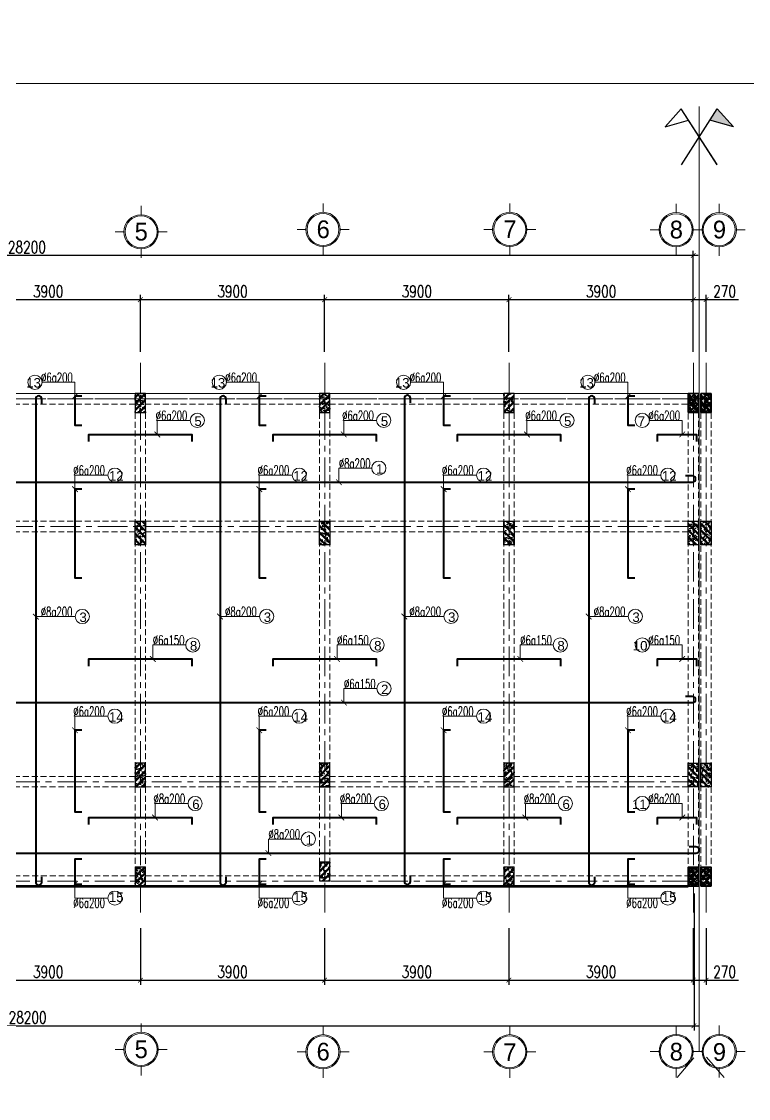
# Model space of a CAD drawing. Header units: millimetres. Extents: x 0 to 8478784, y 0 to 684185.
# Drawn here: x 3805393 to 3820774, y 611731 to 634513 of the extents above; entities that cross this region are included whole.
import ezdxf
from ezdxf.enums import TextEntityAlignment as Align

# ---------------------------------------------------------------- set-up
doc = ezdxf.new("R2010")
doc.units = ezdxf.units.MM
doc.header["$LTSCALE"] = 5000
doc.header["$MEASUREMENT"] = 0
doc.header["$PDMODE"] = 1
doc.header["$PDSIZE"] = -2
doc.linetypes.add('CENTER', pattern=[2, 1.25, -0.25, 0.25, -0.25])
doc.linetypes.add('HIDDEN', pattern=[0.375, 0.25, -0.125])
for name, color, linetype, lineweight in [('00-XM.Dim', 8, 'Continuous', 15), ('00-XMT.Axes', 22, 'CENTER', 15), ('00-XMT.Dim', 8, 'Continuous', 15), ('00-XMT.Text', 4, 'Continuous', 20), ('01-XMT.Columns', 2, 'Continuous', 25), ('01-XMT.Columns-Text', 7, 'Continuous', 20), ('02-XMT.Beams', 94, 'Continuous', 25), ('02-XMT.Reinforcement', 1, 'Continuous', 40), ('DIM', 76, 'Continuous', 18), ('net thay', 7, 'Continuous', 15), ('WALL', 7, 'Continuous', 40)]:
    doc.layers.add(name, color=color, linetype=linetype, lineweight=lineweight)
doc.layers.add('00-XMT.Hatch', color=251, linetype='Continuous')
doc.styles.add('S1', font='VHARIAL.TTF', dxfattribs={"height": 200})
doc.styles.add('T_THEP', font='Romans.shx', dxfattribs={"width": 0.65})
doc.styles.add('VnAvantH', font='VHAVAN.TTF')
doc.styles.add('vnsimli 0.7', font='vnsimli.shx', dxfattribs={"width": 0.75})
doc.dimstyles.new('XMT 1-1-100', dxfattribs={"dimscale": 100, "dimtxt": 2.5, "dimasz": 1, "dimexe": 1, "dimexo": 0, "dimgap": 0.5, "dimtad": 1, "dimdec": 0, "dimzin": 0, "dimdsep": 46, "dimtxsty": 'vnsimli 0.7', "dimblk": 'ARCHTICK', "dimcen": 1.5, "dimdle": 1, "dimclrd": 8, "dimclre": 8, "dimclrt": 116, "dimadec": 0, "dimazin": 0, "dimtfac": 1, "dimtdec": 0, "dimtofl": 0, "dimtmove": 0, "dimatfit": 3, "dimfxl": 0.18, "dimtolj": 1, "dimtzin": 0, "dimarcsym": 0})

# ---------------------------------------------------------------- blocks, each defined once
blk = doc.blocks.new('_ArchTick')
at = {"color": 0, "linetype": 'ByBlock', "const_width": 0.15}
blk.add_lwpolyline([(-0.5, -0.5), (0.5, 0.5)], dxfattribs=at)
blk = doc.blocks.new('*D276')
at = {"layer": '00-XM.Dim', "color": 8, "linetype": 'Continuous', "lineweight": -2, "transparency": 16777216}
for p, q in [((3803907, 628629), (3808007, 628629)), ((3804007, 627528), (3804007, 628729)), ((3807907, 627528), (3807907, 628729))]:
    blk.add_line(p, q, dxfattribs=at)
at = {"layer": 'Defpoints', "color": 0, "linetype": 'Continuous', "lineweight": 100, "transparency": 16777216}
for p in [(3807907, 628629), (3804007, 627528), (3807907, 627528)]:
    blk.add_point(p, dxfattribs=at)
at = {"layer": '00-XM.Dim', "color": 8, "linetype": 'Continuous', "lineweight": -2, "transparency": 16777216, "xscale": 100, "yscale": 100, "zscale": 100, "rotation": 180}
blk.add_blockref('_ArchTick', (3804007, 628629), dxfattribs=at)
at = {"layer": '00-XM.Dim', "color": 8, "linetype": 'Continuous', "lineweight": -2, "transparency": 16777216, "xscale": 100, "yscale": 100, "zscale": 100}
blk.add_blockref('_ArchTick', (3807907, 628629), dxfattribs=at)
at = {"layer": '00-XM.Dim', "color": 116, "linetype": 'Continuous', "lineweight": 15, "transparency": 16777216, "insert": (3805957, 628804), "char_height": 250, "attachment_point": 5, "style": 'vnsimli 0.7'}
blk.add_mtext('\\A1;3900', dxfattribs=at)
blk = doc.blocks.new('*D277')
at = {"layer": '00-XM.Dim', "color": 8, "linetype": 'Continuous', "lineweight": -2, "transparency": 16777216}
for p, q in [((3807807, 628629), (3811907, 628629)), ((3807907, 627528), (3807907, 628729)), ((3811807, 627528), (3811807, 628729))]:
    blk.add_line(p, q, dxfattribs=at)
at = {"layer": 'Defpoints', "color": 0, "linetype": 'Continuous', "lineweight": 100, "transparency": 16777216}
for p in [(3811807, 628629), (3807907, 627528), (3811807, 627528)]:
    blk.add_point(p, dxfattribs=at)
at = {"layer": '00-XM.Dim', "color": 8, "linetype": 'Continuous', "lineweight": -2, "transparency": 16777216, "xscale": 100, "yscale": 100, "zscale": 100, "rotation": 180}
blk.add_blockref('_ArchTick', (3807907, 628629), dxfattribs=at)
at = {"layer": '00-XM.Dim', "color": 8, "linetype": 'Continuous', "lineweight": -2, "transparency": 16777216, "xscale": 100, "yscale": 100, "zscale": 100}
blk.add_blockref('_ArchTick', (3811807, 628629), dxfattribs=at)
at = {"layer": '00-XM.Dim', "color": 116, "linetype": 'Continuous', "lineweight": 15, "transparency": 16777216, "insert": (3809857, 628804), "char_height": 250, "attachment_point": 5, "style": 'vnsimli 0.7'}
blk.add_mtext('\\A1;3900', dxfattribs=at)
blk = doc.blocks.new('*D278')
at = {"layer": '00-XM.Dim', "color": 8, "linetype": 'Continuous', "lineweight": -2, "transparency": 16777216}
for p, q in [((3811707, 628629), (3815807, 628629)), ((3811807, 627528), (3811807, 628729)), ((3815707, 627528), (3815707, 628729))]:
    blk.add_line(p, q, dxfattribs=at)
at = {"layer": 'Defpoints', "color": 0, "linetype": 'Continuous', "lineweight": 100, "transparency": 16777216}
for p in [(3815707, 628629), (3811807, 627528), (3815707, 627528)]:
    blk.add_point(p, dxfattribs=at)
at = {"layer": '00-XM.Dim', "color": 8, "linetype": 'Continuous', "lineweight": -2, "transparency": 16777216, "xscale": 100, "yscale": 100, "zscale": 100, "rotation": 180}
blk.add_blockref('_ArchTick', (3811807, 628629), dxfattribs=at)
at = {"layer": '00-XM.Dim', "color": 8, "linetype": 'Continuous', "lineweight": -2, "transparency": 16777216, "xscale": 100, "yscale": 100, "zscale": 100}
blk.add_blockref('_ArchTick', (3815707, 628629), dxfattribs=at)
at = {"layer": '00-XM.Dim', "color": 116, "linetype": 'Continuous', "lineweight": 15, "transparency": 16777216, "insert": (3813757, 628804), "char_height": 250, "attachment_point": 5, "style": 'vnsimli 0.7'}
blk.add_mtext('\\A1;3900', dxfattribs=at)
blk = doc.blocks.new('*D279')
at = {"layer": '00-XM.Dim', "color": 8, "linetype": 'Continuous', "lineweight": -2, "transparency": 16777216}
for p, q in [((3815607, 628629), (3819707, 628629)), ((3815707, 627528), (3815707, 628729)), ((3819607, 627528), (3819607, 628729))]:
    blk.add_line(p, q, dxfattribs=at)
at = {"layer": 'Defpoints', "color": 0, "linetype": 'Continuous', "lineweight": 100, "transparency": 16777216}
for p in [(3819607, 628629), (3815707, 627528), (3819607, 627528)]:
    blk.add_point(p, dxfattribs=at)
at = {"layer": '00-XM.Dim', "color": 8, "linetype": 'Continuous', "lineweight": -2, "transparency": 16777216, "xscale": 100, "yscale": 100, "zscale": 100, "rotation": 180}
blk.add_blockref('_ArchTick', (3815707, 628629), dxfattribs=at)
at = {"layer": '00-XM.Dim', "color": 8, "linetype": 'Continuous', "lineweight": -2, "transparency": 16777216, "xscale": 100, "yscale": 100, "zscale": 100}
blk.add_blockref('_ArchTick', (3819607, 628629), dxfattribs=at)
at = {"layer": '00-XM.Dim', "color": 116, "linetype": 'Continuous', "lineweight": 15, "transparency": 16777216, "insert": (3817657, 628804), "char_height": 250, "attachment_point": 5, "style": 'vnsimli 0.7'}
blk.add_mtext('\\A1;3900', dxfattribs=at)
blk = doc.blocks.new('*D280')
at = {"layer": '00-XM.Dim', "color": 8, "linetype": 'Continuous', "lineweight": -2, "transparency": 16777216}
for p, q in [((3819507, 628629), (3819877, 628629)), ((3819607, 627528), (3819607, 628729)), ((3819877, 627528), (3819877, 628729)), ((3819877, 628629), (3820560, 628629))]:
    blk.add_line(p, q, dxfattribs=at)
at = {"layer": 'Defpoints', "color": 0, "linetype": 'Continuous', "lineweight": 100, "transparency": 16777216}
for p in [(3819877, 628629), (3819607, 627528), (3819877, 627528)]:
    blk.add_point(p, dxfattribs=at)
at = {"layer": '00-XM.Dim', "color": 8, "linetype": 'Continuous', "lineweight": -2, "transparency": 16777216, "xscale": 100, "yscale": 100, "zscale": 100, "rotation": 180}
blk.add_blockref('_ArchTick', (3819607, 628629), dxfattribs=at)
at = {"layer": '00-XM.Dim', "color": 8, "linetype": 'Continuous', "lineweight": -2, "transparency": 16777216, "xscale": 100, "yscale": 100, "zscale": 100}
blk.add_blockref('_ArchTick', (3819877, 628629), dxfattribs=at)
at = {"layer": '00-XM.Dim', "color": 116, "linetype": 'Continuous', "lineweight": 15, "transparency": 16777216, "insert": (3820269, 628804), "char_height": 250, "attachment_point": 5, "style": 'vnsimli 0.7'}
blk.add_mtext('\\A1;270', dxfattribs=at)
blk = doc.blocks.new('*D284')
at = {"layer": '00-XM.Dim', "color": 8, "linetype": 'Continuous', "lineweight": -2, "transparency": 16777216}
for p, q in [((3804007, 615334), (3804007, 614133)), ((3807907, 615334), (3807907, 614133)), ((3803907, 614233), (3808007, 614233))]:
    blk.add_line(p, q, dxfattribs=at)
at = {"layer": 'Defpoints', "color": 0, "linetype": 'Continuous', "lineweight": 100, "transparency": 16777216}
for p in [(3804007, 615334), (3807907, 615334), (3807907, 614233)]:
    blk.add_point(p, dxfattribs=at)
at = {"layer": '00-XM.Dim', "color": 8, "linetype": 'Continuous', "lineweight": -2, "transparency": 16777216, "xscale": 100, "yscale": 100, "zscale": 100, "rotation": 180}
blk.add_blockref('_ArchTick', (3804007, 614233), dxfattribs=at)
at = {"layer": '00-XM.Dim', "color": 8, "linetype": 'Continuous', "lineweight": -2, "transparency": 16777216, "xscale": 100, "yscale": 100, "zscale": 100}
blk.add_blockref('_ArchTick', (3807907, 614233), dxfattribs=at)
at = {"layer": '00-XM.Dim', "color": 116, "linetype": 'Continuous', "lineweight": 15, "transparency": 16777216, "insert": (3805957, 614408), "char_height": 250, "attachment_point": 5, "style": 'vnsimli 0.7'}
blk.add_mtext('\\A1;3900', dxfattribs=at)
blk = doc.blocks.new('*D285')
at = {"layer": '00-XM.Dim', "color": 8, "linetype": 'Continuous', "lineweight": -2, "transparency": 16777216}
for p, q in [((3807907, 615334), (3807907, 614133)), ((3811807, 615334), (3811807, 614133)), ((3807807, 614233), (3811907, 614233))]:
    blk.add_line(p, q, dxfattribs=at)
at = {"layer": 'Defpoints', "color": 0, "linetype": 'Continuous', "lineweight": 100, "transparency": 16777216}
for p in [(3807907, 615334), (3811807, 615334), (3811807, 614233)]:
    blk.add_point(p, dxfattribs=at)
at = {"layer": '00-XM.Dim', "color": 8, "linetype": 'Continuous', "lineweight": -2, "transparency": 16777216, "xscale": 100, "yscale": 100, "zscale": 100, "rotation": 180}
blk.add_blockref('_ArchTick', (3807907, 614233), dxfattribs=at)
at = {"layer": '00-XM.Dim', "color": 8, "linetype": 'Continuous', "lineweight": -2, "transparency": 16777216, "xscale": 100, "yscale": 100, "zscale": 100}
blk.add_blockref('_ArchTick', (3811807, 614233), dxfattribs=at)
at = {"layer": '00-XM.Dim', "color": 116, "linetype": 'Continuous', "lineweight": 15, "transparency": 16777216, "insert": (3809857, 614408), "char_height": 250, "attachment_point": 5, "style": 'vnsimli 0.7'}
blk.add_mtext('\\A1;3900', dxfattribs=at)
blk = doc.blocks.new('*D286')
at = {"layer": '00-XM.Dim', "color": 8, "linetype": 'Continuous', "lineweight": -2, "transparency": 16777216}
for p, q in [((3811807, 615334), (3811807, 614133)), ((3815707, 615334), (3815707, 614133)), ((3811707, 614233), (3815807, 614233))]:
    blk.add_line(p, q, dxfattribs=at)
at = {"layer": 'Defpoints', "color": 0, "linetype": 'Continuous', "lineweight": 100, "transparency": 16777216}
for p in [(3811807, 615334), (3815707, 615334), (3815707, 614233)]:
    blk.add_point(p, dxfattribs=at)
at = {"layer": '00-XM.Dim', "color": 8, "linetype": 'Continuous', "lineweight": -2, "transparency": 16777216, "xscale": 100, "yscale": 100, "zscale": 100, "rotation": 180}
blk.add_blockref('_ArchTick', (3811807, 614233), dxfattribs=at)
at = {"layer": '00-XM.Dim', "color": 8, "linetype": 'Continuous', "lineweight": -2, "transparency": 16777216, "xscale": 100, "yscale": 100, "zscale": 100}
blk.add_blockref('_ArchTick', (3815707, 614233), dxfattribs=at)
at = {"layer": '00-XM.Dim', "color": 116, "linetype": 'Continuous', "lineweight": 15, "transparency": 16777216, "insert": (3813757, 614408), "char_height": 250, "attachment_point": 5, "style": 'vnsimli 0.7'}
blk.add_mtext('\\A1;3900', dxfattribs=at)
blk = doc.blocks.new('*D287')
at = {"layer": '00-XM.Dim', "color": 8, "linetype": 'Continuous', "lineweight": -2, "transparency": 16777216}
for p, q in [((3815707, 615334), (3815707, 614133)), ((3819607, 615334), (3819607, 614133)), ((3815607, 614233), (3819707, 614233))]:
    blk.add_line(p, q, dxfattribs=at)
at = {"layer": 'Defpoints', "color": 0, "linetype": 'Continuous', "lineweight": 100, "transparency": 16777216}
for p in [(3815707, 615334), (3819607, 615334), (3819607, 614233)]:
    blk.add_point(p, dxfattribs=at)
at = {"layer": '00-XM.Dim', "color": 8, "linetype": 'Continuous', "lineweight": -2, "transparency": 16777216, "xscale": 100, "yscale": 100, "zscale": 100, "rotation": 180}
blk.add_blockref('_ArchTick', (3815707, 614233), dxfattribs=at)
at = {"layer": '00-XM.Dim', "color": 8, "linetype": 'Continuous', "lineweight": -2, "transparency": 16777216, "xscale": 100, "yscale": 100, "zscale": 100}
blk.add_blockref('_ArchTick', (3819607, 614233), dxfattribs=at)
at = {"layer": '00-XM.Dim', "color": 116, "linetype": 'Continuous', "lineweight": 15, "transparency": 16777216, "insert": (3817657, 614408), "char_height": 250, "attachment_point": 5, "style": 'vnsimli 0.7'}
blk.add_mtext('\\A1;3900', dxfattribs=at)
blk = doc.blocks.new('*D288')
at = {"layer": '00-XM.Dim', "color": 8, "linetype": 'Continuous', "lineweight": -2, "transparency": 16777216}
for p, q in [((3819607, 615334), (3819607, 614133)), ((3819877, 615334), (3819877, 614133)), ((3819507, 614233), (3819877, 614233)), ((3819877, 614233), (3820560, 614233))]:
    blk.add_line(p, q, dxfattribs=at)
at = {"layer": 'Defpoints', "color": 0, "linetype": 'Continuous', "lineweight": 100, "transparency": 16777216}
for p in [(3819607, 615334), (3819877, 615334), (3819877, 614233)]:
    blk.add_point(p, dxfattribs=at)
at = {"layer": '00-XM.Dim', "color": 8, "linetype": 'Continuous', "lineweight": -2, "transparency": 16777216, "xscale": 100, "yscale": 100, "zscale": 100, "rotation": 180}
blk.add_blockref('_ArchTick', (3819607, 614233), dxfattribs=at)
at = {"layer": '00-XM.Dim', "color": 8, "linetype": 'Continuous', "lineweight": -2, "transparency": 16777216, "xscale": 100, "yscale": 100, "zscale": 100}
blk.add_blockref('_ArchTick', (3819877, 614233), dxfattribs=at)
at = {"layer": '00-XM.Dim', "color": 116, "linetype": 'Continuous', "lineweight": 15, "transparency": 16777216, "insert": (3820269, 614408), "char_height": 250, "attachment_point": 5, "style": 'vnsimli 0.7'}
blk.add_mtext('\\A1;270', dxfattribs=at)
blk = doc.blocks.new('COT22X40')
h = blk.add_hatch()
h.set_pattern_fill('BT-01', color=251, scale=22.5, style=0)
h.set_pattern_definition([(50, (-2545958.41, 3214745.28), (161.383541, -14.1192304), [16.875, -185.625]), (355, (-2545958.41, 3214745.28), (-31.21905, 169.24323), [13.5, -148.5]), (100.4514, (-2545944.97, 3214744.1), (130.164611, 155.123897), [14.3415427, -157.756975]), (46.1842, (-2545958.41, 3214790.28), (240.129236, -37.241778), [25.3125, -278.4375]), (96.6356, (-2545938.4, 3214787.18), (210.299109, 219.176521), [21.512315, -236.635425]), (351.1842, (-2545958.41, 3214790.28), (210.298938, 219.176685), [20.25, -222.75]), (21, (-2545935.91, 3214779.03), (134.3040867, -90.5892504), [16.875, -185.625]), (326, (-2545935.91, 3214779.03), (54.7459497, 163.15876), [13.5, -148.5]), (71.4514, (-2545924.72, 3214771.48), (189.0500914, 72.5693618), [14.3415428, -157.756975]), (37.5, (-2545958.415, 3214745.28), (2.73596745, 74.9011171), [0, -146.7, 0, -150.75, 0, -149.0625]), (7.5, (-2545958.415, 3214745.28), (59.1906459, 88.7426352), [0, -85.95, 0, -143.325, 0, -56.8125]), (327.5, (-2546008.59, 3214745.28), (120.11004814, -5.07484614), [0, -56.25, 0, -175.5, 0, -232.875]), (317.5, (-2546031.09, 3214745.28), (131.2168881, 22.523621), [0, -73.125, 0, -116.55, 0, -165.375]), (45, (-2545958.415, 3214745.28), (-67.617086, 67.617086), []), (45, (-2545958.415, 3214772.84), (-67.617086, 67.617086), [])])
h.paths.add_polyline_path([(2258695, 259253), (2258915, 259253), (2258915, 259653), (2258695, 259653)])
at = {"color": 2}
blk.add_lwpolyline([(2258695, 259253), (2258915, 259253), (2258915, 259653), (2258695, 259653)], close=True, dxfattribs=at)
blk = doc.blocks.new('COT22X50')
h = blk.add_hatch()
h.set_pattern_fill('BT-01', color=251, scale=22.5, style=0)
h.set_pattern_definition([(50, (-2549832.71, 3216003.9), (161.383541, -14.1192304), [16.875, -185.625]), (355, (-2549832.71, 3216003.9), (-31.21905, 169.24323), [13.5, -148.5]), (100.4514, (-2549819.27, 3216002.72), (130.164611, 155.123897), [14.3415427, -157.756975]), (46.1842, (-2549832.71, 3216048.9), (240.129236, -37.241778), [25.3125, -278.4375]), (96.6356, (-2549812.7, 3216045.8), (210.299109, 219.176521), [21.512315, -236.635425]), (351.1842, (-2549832.71, 3216048.9), (210.298938, 219.176685), [20.25, -222.75]), (21, (-2549810.21, 3216037.64), (134.3040867, -90.5892504), [16.875, -185.625]), (326, (-2549810.21, 3216037.64), (54.7459497, 163.15876), [13.5, -148.5]), (71.4514, (-2549799.02, 3216030.1), (189.0500914, 72.5693618), [14.3415428, -157.756975]), (37.5, (-2549832.714, 3216003.894), (2.73596745, 74.9011171), [0, -146.7, 0, -150.75, 0, -149.0625]), (7.5, (-2549832.714, 3216003.894), (59.1906459, 88.7426352), [0, -85.95, 0, -143.325, 0, -56.8125]), (327.5, (-2549882.89, 3216003.894), (120.11004814, -5.07484614), [0, -56.25, 0, -175.5, 0, -232.875]), (317.5, (-2549905.39, 3216003.89), (131.2168881, 22.523621), [0, -73.125, 0, -116.55, 0, -165.375]), (45, (-2549832.71, 3216003.89), (-67.617086, 67.617086), []), (45, (-2549832.71, 3216031.46), (-67.617086, 67.617086), [])])
h.paths.add_polyline_path([(2254821, 260512), (2255041, 260512), (2255041, 261012), (2254821, 261012)])
at = {"color": 2}
blk.add_lwpolyline([(2254821, 260512), (2255041, 260512), (2255041, 261012), (2254821, 261012)], close=True, dxfattribs=at)
blk = doc.blocks.new('00-XMT-Axis symbol')
at = {"layer": '00-XMT.Axes', "linetype": 'Continuous'}
for p, q in [((0, 2.9), (0, 4.4)), ((-2.9, 0), (-4.4, 0)), ((2.9, 0), (4.4, 0)), ((0, -2.9), (0, -4.4))]:
    blk.add_line(p, q, dxfattribs=at)
blk.add_circle((0, 0), 2.9, dxfattribs=at)
at = {"layer": '00-XMT.Axes', "color": 7, "linetype": 'Continuous'}
blk.add_circle((0, 0), 2.7, dxfattribs=at)
at = {"layer": '00-XMT.Text', "color": 7, "style": 'VnAvantH'}
blk.add_attdef('00', text='', height=3, dxfattribs=at).set_placement((0.03, -1.47), align=Align.CENTER)
blk = doc.blocks.new('*D293')
at = {"layer": '00-XM.Dim', "color": 8, "linetype": 'Continuous', "lineweight": -2, "transparency": 16777216}
for p, q in [((3819707, 629564), (3791307, 629564)), ((3791407, 628629), (3791407, 629664)), ((3819607, 628629), (3819607, 629664))]:
    blk.add_line(p, q, dxfattribs=at)
at = {"layer": 'Defpoints', "color": 0, "linetype": 'Continuous', "lineweight": 100, "transparency": 16777216}
for p in [(3791407, 629564), (3791407, 628629), (3819607, 628629)]:
    blk.add_point(p, dxfattribs=at)
at = {"layer": '00-XM.Dim', "color": 8, "linetype": 'Continuous', "lineweight": -2, "transparency": 16777216, "xscale": 100, "yscale": 100, "zscale": 100, "rotation": 180}
blk.add_blockref('_ArchTick', (3791407, 629564), dxfattribs=at)
at = {"layer": '00-XM.Dim', "color": 8, "linetype": 'Continuous', "lineweight": -2, "transparency": 16777216, "xscale": 100, "yscale": 100, "zscale": 100}
blk.add_blockref('_ArchTick', (3819607, 629564), dxfattribs=at)
at = {"layer": '00-XM.Dim', "color": 116, "linetype": 'Continuous', "lineweight": 15, "transparency": 16777216, "insert": (3805507, 629739), "char_height": 250, "attachment_point": 5, "style": 'vnsimli 0.7'}
blk.add_mtext('\\A1;28200', dxfattribs=at)
blk = doc.blocks.new('*D294')
at = {"layer": '00-XM.Dim', "color": 8, "linetype": 'Continuous', "lineweight": -2, "transparency": 16777216}
for p, q in [((3791422, 616068), (3791422, 613168)), ((3819622, 616068), (3819622, 613168)), ((3791322, 613268), (3819722, 613268))]:
    blk.add_line(p, q, dxfattribs=at)
at = {"layer": 'Defpoints', "color": 0, "linetype": 'Continuous', "lineweight": 100, "transparency": 16777216}
for p in [(3791422, 616068), (3819622, 616068), (3819622, 613268)]:
    blk.add_point(p, dxfattribs=at)
at = {"layer": '00-XM.Dim', "color": 8, "linetype": 'Continuous', "lineweight": -2, "transparency": 16777216, "xscale": 100, "yscale": 100, "zscale": 100, "rotation": 180}
blk.add_blockref('_ArchTick', (3791422, 613268), dxfattribs=at)
at = {"layer": '00-XM.Dim', "color": 8, "linetype": 'Continuous', "lineweight": -2, "transparency": 16777216, "xscale": 100, "yscale": 100, "zscale": 100}
blk.add_blockref('_ArchTick', (3819622, 613268), dxfattribs=at)
at = {"layer": '00-XM.Dim', "color": 116, "linetype": 'Continuous', "lineweight": 15, "transparency": 16777216, "insert": (3805522, 613443), "char_height": 250, "attachment_point": 5, "style": 'vnsimli 0.7'}
blk.add_mtext('\\A1;28200', dxfattribs=at)
blk = doc.blocks.new('w')
at = {"layer": '00-XMT.Dim'}
blk.add_line((3869287, 455553), (3869984, 455553), dxfattribs=at)
blk.add_lwpolyline([(3869287, 455256), (3869287, 455553)], dxfattribs=at)
blk.add_circle((3870133, 455553), 150, dxfattribs=at)
at = {"layer": '00-XMT.Dim', "xscale": 120, "yscale": 120, "zscale": 120, "rotation": 270}
blk.add_blockref('_ArchTick', (3869287, 455256), dxfattribs=at)
blk = doc.blocks.new('e')
at = {"layer": '00-XMT.Dim'}
blk.add_line((3857286, 460648), (3858122, 460648), dxfattribs=at)
blk.add_circle((3858271, 460648), 150, dxfattribs=at)
at = {"layer": '00-XMT.Dim', "xscale": 120, "yscale": 120, "zscale": 120, "rotation": 270}
blk.add_blockref('_ArchTick', (3857287, 460646), dxfattribs=at)

msp = doc.modelspace()

# ---------------------------------------------------------------- hatches: boundary and pattern name
at = {"layer": '00-XMT.Hatch'}
msp.add_hatch(color=256, dxfattribs=at).paths.add_polyline_path([(3820111.5, 632664.3), (3819959.2, 632426.5), (3820454.2, 632286.6)])

# ---------------------------------------------------------------- linework, layer by layer
at = {"layer": '00-XMT.Axes', "color": 8, "linetype": 'CENTER', "lineweight": 15, "ltscale": 0.1}
for p, q in [((3807907.5, 627289.6), (3807907.5, 615545.9)), ((3811807.5, 627289.6), (3811807.5, 615545.9)), ((3815707.5, 627289.6), (3815707.5, 615545.9)), ((3819607.5, 627289.6), (3819607.5, 615545.9)), ((3819877.5, 627289.6), (3819877.5, 615545.9)), ((3789945, 626530.9), (3819732.5, 626530.9)), ((3789945, 626530.9), (3819732.5, 626530.9)), ((3791282.5, 626530.9), (3819777.5, 626530.9)), ((3819777.5, 626530.9), (3819752.5, 626530.9)), ((3819777.5, 626530.9), (3819752.5, 626530.9)), ((3804007.5, 623830.9), (3819732.5, 623830.9)), ((3804007.5, 623830.9), (3819777.5, 623830.9)), ((3819777.5, 623830.9), (3819752.5, 623830.9)), ((3819777.5, 623830.9), (3819752.5, 623830.9)), ((3819777.5, 618430.9), (3789945, 618430.9)), ((3819777.5, 618430.9), (3819752.5, 618430.9)), ((3789945, 616330.9), (3819777.5, 616330.9)), ((3789945, 616330.9), (3819777.5, 616330.9))]:
    msp.add_line(p, q, dxfattribs=at)
at = {"layer": '00-XMT.Hatch'}
for points in [[(3820109.8, 631483.9), (3819353.5, 632664.3), (3819010.8, 632286.6), (3819505.8, 632426.5)], [(3820113.3, 631485), (3819353.5, 632663.2), (3819011.9, 632284.5), (3819506.6, 632425.9)], [(3819355.2, 631483.9), (3820111.5, 632664.3), (3820454.2, 632286.6), (3819959.2, 632426.5)]]:
    msp.add_lwpolyline(points, dxfattribs=at)
at = {"layer": '01-XMT.Columns-Text', "linetype": 'Continuous', "lineweight": 15}
msp.add_line((3819732.5, 632712.7), (3819732.5, 612723.6), dxfattribs=at)
at = {"layer": '02-XMT.Beams', "linetype": 'Continuous', "lineweight": 15, "ltscale": 0.1}
msp.add_line((3819702.5, 626640.9), (3791312.5, 626640.9), dxfattribs=at)
at = {"layer": '02-XMT.Beams', "linetype": 'HIDDEN', "lineweight": 15, "ltscale": 0.1}
for p, q in [((3819717.5, 626625.9), (3819717.5, 616440.9)), ((3807797.5, 626420.9), (3804117.5, 626420.9)), ((3807797.5, 626420.9), (3807797.5, 623940.9)), ((3808017.5, 626420.9), (3808017.5, 623940.9)), ((3811697.5, 626420.9), (3808017.5, 626420.9)), ((3811697.5, 626420.9), (3811697.5, 623940.9)), ((3811917.5, 626420.9), (3811917.5, 623940.9)), ((3815597.5, 626420.9), (3811917.5, 626420.9)), ((3815597.5, 626420.9), (3815597.5, 623940.9)), ((3815817.5, 626420.9), (3815817.5, 623940.9)), ((3819482.5, 626420.9), (3815817.5, 626420.9)), ((3819497.5, 626405.9), (3819497.5, 623940.9)), ((3819767.5, 626420.9), (3819767.5, 616440.9)), ((3819987.5, 626420.9), (3819987.5, 623940.9)), ((3807797.5, 623940.9), (3804117.5, 623940.9)), ((3811697.5, 623940.9), (3808017.5, 623940.9)), ((3815597.5, 623940.9), (3811917.5, 623940.9)), ((3819497.5, 623940.9), (3815817.5, 623940.9)), ((3807797.5, 623720.9), (3804117.5, 623720.9)), ((3807797.5, 623720.9), (3807797.5, 618540.9)), ((3808017.5, 623720.9), (3808017.5, 618540.9)), ((3811697.5, 623720.9), (3808017.5, 623720.9)), ((3811697.5, 623720.9), (3811697.5, 618540.9)), ((3811917.5, 623720.9), (3811917.5, 618540.9)), ((3815597.5, 623720.9), (3811917.5, 623720.9)), ((3815597.5, 623720.9), (3815597.5, 618540.9)), ((3815817.5, 623720.9), (3815817.5, 618540.9)), ((3819497.5, 623720.9), (3815817.5, 623720.9)), ((3819497.5, 623720.9), (3819497.5, 618540.9)), ((3819987.5, 623720.9), (3819987.5, 618540.9)), ((3807797.5, 618540.9), (3804117.5, 618540.9)), ((3811697.5, 618540.9), (3808017.5, 618540.9)), ((3815597.5, 618540.9), (3811917.5, 618540.9)), ((3819497.5, 618540.9), (3815817.5, 618540.9)), ((3807797.5, 618320.9), (3804117.5, 618320.9)), ((3807797.5, 618320.9), (3807797.5, 616440.9)), ((3811697.5, 618320.9), (3808017.5, 618320.9)), ((3808017.5, 618320.9), (3808017.5, 616440.9)), ((3811697.5, 618320.9), (3811697.5, 616440.9)), ((3815597.5, 618320.9), (3811917.5, 618320.9)), ((3811917.5, 618320.9), (3811917.5, 616440.9)), ((3815597.5, 618320.9), (3815597.5, 616440.9)), ((3819497.5, 618320.9), (3815817.5, 618320.9)), ((3815817.5, 618320.9), (3815817.5, 616440.9)), ((3819497.5, 618320.9), (3819497.5, 616440.9)), ((3819987.5, 618320.9), (3819987.5, 616440.9)), ((3804117.5, 616440.9), (3807797.5, 616440.9)), ((3808017.5, 616440.9), (3811697.5, 616440.9)), ((3811917.5, 616440.9), (3819497.5, 616440.9)), ((3791297.5, 616220.9), (3819777.5, 616220.9))]:
    msp.add_line(p, q, dxfattribs=at)
at = {"layer": '02-XMT.Beams', "lineweight": 100}
msp.add_line((3791517.5, 616220.9), (3819497.5, 616220.9), dxfattribs=at)
at = {"layer": '02-XMT.Beams', "linetype": 'Continuous', "lineweight": 15}
msp.add_lwpolyline([(3816120.5, 591203.4), (3786420.5, 591203.4), (3786420.5, 633203.4), (3816120.5, 633203.4), (3845820.5, 633203.4), (3845820.5, 591203.4)], close=True, dxfattribs=at)
at = {"layer": '02-XMT.Beams', "linetype": 'Continuous', "lineweight": 15, "ltscale": 0.1}
msp.add_arc((3819702.5, 626625.9), 15, 0, 90, dxfattribs=at)
at = {"layer": '02-XMT.Beams', "linetype": 'HIDDEN', "lineweight": 15, "ltscale": 0.1}
for centre in [(3819702.5, 626625.9), (3819482.5, 626405.9)]:
    msp.add_arc(centre, 15, 0, 90, dxfattribs=at)
at = {"layer": '02-XMT.Reinforcement', "ltscale": 2}
for points in [[(3805823.1, 626428.1), (3805823.1, 626526.7, 1), (3805693.1, 626526.7), (3805693.1, 616306.4, 1), (3805823.1, 616306.4), (3805823.1, 616417.6)], [(3809723.1, 626428.1), (3809723.1, 626526.7, 1), (3809593.1, 626526.7), (3809593.1, 616306.4, 1), (3809723.1, 616306.4), (3809723.1, 616417.6)], [(3813623.1, 626443.1), (3813623.1, 626541.7, 1), (3813493.1, 626541.7), (3813493.1, 616321.4, 1), (3813623.1, 616321.4), (3813623.1, 616432.6)], [(3817523.1, 626428.1), (3817523.1, 626526.7, 1), (3817393.1, 626526.7), (3817393.1, 616306.4, 1), (3817523.1, 616306.4), (3817523.1, 616417.6)], [(3791583.2, 624898.7), (3791395.1, 624898.7, 1), (3791395.1, 624768.7), (3819591.1, 624768.7, 1), (3819591.1, 624898.7), (3819439.9, 624898.7)], [(3791583.2, 620234.2), (3791395.1, 620234.2, 1), (3791395.1, 620104.2), (3819591.1, 620104.2, 1), (3819591.1, 620234.2), (3819439.9, 620234.2)], [(3791660.6, 617052.2), (3791472.5, 617052.2, 1), (3791472.5, 616922.2), (3819668.5, 616922.2, 1), (3819668.5, 617052.2), (3819517.4, 617052.2)]]:
    msp.add_lwpolyline(points, format="xyb", dxfattribs=at)
for points in [[(3806672.6, 626584.7), (3806522.6, 626584.7), (3806522.6, 625970.9), (3806672.6, 625970.9)], [(3810572.6, 626584.7), (3810422.6, 626584.7), (3810422.6, 625970.9), (3810572.6, 625970.9)], [(3814472.6, 626584.7), (3814322.6, 626584.7), (3814322.6, 625970.9), (3814472.6, 625970.9)], [(3818372.6, 626584.7), (3818222.6, 626584.7), (3818222.6, 625970.9), (3818372.6, 625970.9)], [(3806817.5, 625628.2), (3806817.5, 625778.2), (3808997.5, 625778.2), (3808997.5, 625628.2)], [(3810717.5, 625628.2), (3810717.5, 625778.2), (3812897.5, 625778.2), (3812897.5, 625628.2)], [(3814617.5, 625628.2), (3814617.5, 625778.2), (3816797.5, 625778.2), (3816797.5, 625628.2)], [(3818847.5, 625628.2), (3818847.5, 625778.2), (3819677.6, 625778.2), (3819677.6, 625628.2)], [(3806672.6, 624620.9), (3806522.6, 624620.9), (3806522.6, 622740.9), (3806672.6, 622740.9)], [(3810572.6, 624620.9), (3810422.6, 624620.9), (3810422.6, 622740.9), (3810572.6, 622740.9)], [(3814472.6, 624620.9), (3814322.6, 624620.9), (3814322.6, 622740.9), (3814472.6, 622740.9)], [(3818372.6, 624620.9), (3818222.6, 624620.9), (3818222.6, 622740.9), (3818372.6, 622740.9)], [(3806817.5, 620878.2), (3806817.5, 621028.2), (3808997.5, 621028.2), (3808997.5, 620878.2)], [(3810717.5, 620878.2), (3810717.5, 621028.2), (3812897.5, 621028.2), (3812897.5, 620878.2)], [(3814617.5, 620878.2), (3814617.5, 621028.2), (3816797.5, 621028.2), (3816797.5, 620878.2)], [(3818847.5, 620878.2), (3818847.5, 621028.2), (3819677.6, 621028.2), (3819677.6, 620878.2)], [(3806672.6, 619520.9), (3806522.6, 619520.9), (3806522.6, 617790.9), (3806672.6, 617790.9)], [(3810572.6, 619520.9), (3810422.6, 619520.9), (3810422.6, 617790.9), (3810572.6, 617790.9)], [(3814472.6, 619520.9), (3814322.6, 619520.9), (3814322.6, 617790.9), (3814472.6, 617790.9)], [(3818372.6, 619520.9), (3818222.6, 619520.9), (3818222.6, 617790.9), (3818372.6, 617790.9)], [(3806817.5, 617523.7), (3806817.5, 617673.7), (3808997.5, 617673.7), (3808997.5, 617523.7)], [(3810717.5, 617523.7), (3810717.5, 617673.7), (3812897.5, 617673.7), (3812897.5, 617523.7)], [(3814617.5, 617523.7), (3814617.5, 617673.7), (3816797.5, 617673.7), (3816797.5, 617523.7)], [(3818847.5, 617523.7), (3818847.5, 617673.7), (3819677.6, 617673.7), (3819677.6, 617523.7)], [(3806672.6, 616790.9), (3806522.6, 616790.9), (3806522.6, 616265.2), (3806672.6, 616265.2)], [(3810572.6, 616790.9), (3810422.6, 616790.9), (3810422.6, 616265.2), (3810572.6, 616265.2)], [(3814472.6, 616790.9), (3814322.6, 616790.9), (3814322.6, 616265.2), (3814472.6, 616265.2)], [(3818372.6, 616790.9), (3818222.6, 616790.9), (3818222.6, 616265.2), (3818372.6, 616265.2)]]:
    msp.add_lwpolyline(points, dxfattribs=at)
at = {"layer": 'net thay', "linetype": 'CENTER', "lineweight": 15}
msp.add_circle((3911642, 421190.5), 262994, dxfattribs=at)
at = {"layer": 'WALL', "linetype": 'HIDDEN', "lineweight": 15}
for p, q in [((3820262.2, 612170.9), (3819886.2, 612605.8)), ((3819262.2, 612170.9), (3819615.1, 612591.6))]:
    msp.add_line(p, q, dxfattribs=at)

# ---------------------------------------------------------------- block references
at = {"linetype": 'Continuous', "lineweight": 15, "xscale": -1, "rotation": 180}
for p in [(1552976.8, 884452.5), (1556876.8, 884452.5), (1560776.8, 884452.5), (1564676.8, 884452.5), (1564946.8, 884452.5), (1564676.8, 879332.5), (1564946.8, 879332.5)]:
    msp.add_blockref('COT22X50', p, dxfattribs=at)
at = {"linetype": 'Continuous', "lineweight": 15}
for p in [(1552976.8, 357809.4), (1556876.8, 357809.4), (1560776.8, 357809.4)]:
    msp.add_blockref('COT22X50', p, dxfattribs=at)
at = {"layer": '00-XM.Dim', "linetype": 'CENTER', "lineweight": 15, "xscale": 125, "yscale": 125, "zscale": 125}
for p, values in [((3807922.5, 630064.1), {'00': '5'}), ((3811772.5, 630114.1), {'00': '6'}), ((3815722.5, 630114.1), {'00': '7'}), ((3819243.9, 630108.3), {'00': '8'}), ((3820156.4, 630108.3), {'00': '9'})]:
    msp.add_blockref('00-XMT-Axis symbol', p, dxfattribs=at).add_auto_attribs(values)
at = {"layer": '00-XM.Dim', "linetype": 'CENTER', "lineweight": 15}
ref = msp.add_blockref('00-XMT-Axis symbol', (3807922.5, 612767.8), dxfattribs=dict(at, xscale=-125, yscale=125, zscale=125, rotation=180))
ref.add_attrib('00', '5', dxfattribs={"layer": '00-XMT.Text', "color": 7, "height": 375, "style": 'VnAvantH'}).set_placement((3807925.7, 612583.5), align=Align.CENTER)
ref = msp.add_blockref('00-XMT-Axis symbol', (3811772.5, 612717.8), dxfattribs=dict(at, xscale=-125, yscale=125, zscale=125, rotation=180))
ref.add_attrib('00', '6', dxfattribs={"layer": '00-XMT.Text', "color": 7, "height": 375, "style": 'VnAvantH'}).set_placement((3811775.7, 612533.5), align=Align.CENTER)
ref = msp.add_blockref('00-XMT-Axis symbol', (3815722.5, 612717.8), dxfattribs=dict(at, xscale=-125, yscale=125, zscale=125, rotation=180))
ref.add_attrib('00', '7', dxfattribs={"layer": '00-XMT.Text', "color": 7, "height": 375, "style": 'VnAvantH'}).set_placement((3815725.7, 612520.6), align=Align.CENTER)
ref = msp.add_blockref('00-XMT-Axis symbol', (3819243.9, 612723.6), dxfattribs=dict(at, xscale=-125, yscale=125, zscale=125, rotation=180))
ref.add_attrib('00', '8', dxfattribs={"layer": '00-XMT.Text', "color": 7, "height": 375, "style": 'VnAvantH'}).set_placement((3819247.1, 612533.1), align=Align.CENTER)
ref = msp.add_blockref('00-XMT-Axis symbol', (3820156.4, 612723.6), dxfattribs=dict(at, xscale=-125, yscale=125, zscale=125, rotation=180))
ref.add_attrib('00', '9', dxfattribs={"layer": '00-XMT.Text', "color": 7, "height": 375, "style": 'VnAvantH'}).set_placement((3820159.6, 612526.4), align=Align.CENTER)
at = {"layer": '01-XMT.Columns', "linetype": 'Continuous', "lineweight": 15}
for p in [(1549102.5, 366988), (1553002.5, 366988), (1556902.5, 366988), (1560802.5, 366988), (1561072.5, 366988), (1553002.5, 357078), (1549102.5, 356968), (1556902.5, 356968), (1560802.5, 356968), (1561072.5, 356968)]:
    msp.add_blockref('COT22X40', p, dxfattribs=at)
at = {"layer": '01-XMT.Columns', "linetype": 'Continuous', "lineweight": 15, "xscale": -1}
for p in [(6078412.5, 366988), (6078682.5, 366988), (6078412.5, 356968), (6078682.5, 356968)]:
    msp.add_blockref('COT22X40', p, dxfattribs=at)
at = {"layer": '02-XMT.Beams', "lineweight": 100, "xscale": -1}
for p in [(7675809.6, 171328.2), (7679709.6, 171328.2), (7683609.6, 171328.2), (7687509.6, 171328.2), (7688660.1, 170521.7), (7688660.1, 165771.7), (7688660.1, 162417.2)]:
    msp.add_blockref('w', p, dxfattribs=at)
at = {"layer": '02-XMT.Beams', "lineweight": 100}
for name, p in [('w', (-61021.4, 170521.7)), ('w', (-57076.9, 170521.7)), ('w', (-53200.4, 170521.7)), ('w', (-57179.4, 169512.2)), ('w', (-62764.4, 169364.4)), ('w', (-58864.4, 169364.4)), ('w', (-54964.4, 169364.4)), ('w', (-51064.4, 169364.4)), ('e', (-51592.4, 161278.5)), ('e', (-47692.4, 161280.1)), ('e', (-43792.4, 161280.1)), ('e', (-39892.4, 161280.1)), ('w', (-61116.4, 165771.7)), ('w', (-57218.4, 165771.7)), ('w', (-53341.4, 165771.7)), ('w', (-57071.9, 164847.7)), ('w', (-62764.4, 164264.4)), ('w', (-58864.4, 164264.4)), ('w', (-54964.4, 164264.4)), ('w', (-51064.4, 164264.4)), ('w', (-61067.4, 162417.2)), ('w', (-57125.4, 162417.2)), ('w', (-53233.9, 162417.2)), ('w', (-58670.4, 161665.7))]:
    msp.add_blockref(name, p, dxfattribs=at)
at = {"layer": '02-XMT.Beams', "lineweight": 100, "xscale": -1, "rotation": 180}
for p in [(-62764.4, 1071521.7), (-58864.4, 1071521.7), (-54964.4, 1071521.7), (-51064.4, 1071521.7)]:
    msp.add_blockref('w', p, dxfattribs=at)

# ---------------------------------------------------------------- texts
at = {"layer": '02-XMT.Beams', "lineweight": 100, "char_height": 200, "width": 248.636, "style": 'S1'}
for s, insert, attachment_point in [('13', (3805803.6, 626970.2), 3), ('13', (3809703.6, 626970.2), 3), ('13', (3813603.6, 626970.2), 3), ('13', (3817503.6, 626970.2), 3), ('5', (3809051.1, 626158.2), 1), ('5', (3812995.6, 626158.2), 1), ('5', (3816872.1, 626158.2), 1), ('7', (3818587.6, 626158.2), 3), ('1', (3812893.1, 625148.7), 1), ('12', (3807242.1, 625001), 1), ('12', (3811142.1, 625001), 1), ('12', (3815042.1, 625001), 1), ('12', (3818942.1, 625001), 1), ('3', (3806618.1, 622010), 1), ('3', (3810518.1, 622011.6), 1), ('3', (3814418.1, 622011.6), 1), ('3', (3818318.1, 622011.6), 1), ('8', (3808956.1, 621408.2), 1), ('8', (3812854.1, 621408.2), 1), ('8', (3816731.1, 621408.2), 1), ('10', (3818637.1, 621408.2), 3), ('2', (3813000.6, 620484.3), 1), ('14', (3807242.1, 619901), 1), ('14', (3811142.1, 619901), 1), ('14', (3815042.1, 619901), 1), ('14', (3818942.1, 619901), 1), ('6', (3809005.1, 618053.7), 1), ('6', (3812947.1, 618053.7), 1), ('6', (3816838.6, 618053.7), 1), ('11', (3818619.6, 618053.7), 3), ('1', (3811402.1, 617302.3), 1), ('15', (3807242.1, 615885.2), 7), ('15', (3811142.1, 615885.2), 7), ('15', (3815042.1, 615885.2), 7), ('15', (3818942.1, 615885.2), 7)]:
    msp.add_mtext(s, dxfattribs=dict(at, insert=insert, attachment_point=attachment_point))
at = {"layer": 'DIM', "color": 2, "style": 'T_THEP', "width": 0.65}
for s, p in [('%%C6a200', (3805805.6, 626881.1)), ('%%C6a200', (3809705.6, 626881.1)), ('%%C6a200', (3813605.6, 626881.1)), ('%%C6a200', (3817505.6, 626881.1)), ('%%C6a200', (3808231.5, 626074.6)), ('%%C6a200', (3812176, 626074.6)), ('%%C6a200', (3816052.5, 626074.6)), ('%%C6a200', (3818656.1, 626074.6)), ('%%C8a200', (3812107.6, 625065.1)), ('%%C6a200', (3806488.5, 624917.3)), ('%%C6a200', (3810388.5, 624917.3)), ('%%C6a200', (3814288.5, 624917.3)), ('%%C6a200', (3818188.5, 624917.3)), ('%%C8a200', (3805799.6, 621926.4)), ('%%C8a200', (3809699.6, 621928)), ('%%C8a200', (3813599.6, 621928)), ('%%C8a200', (3817499.6, 621928)), ('%%C6a150', (3808170.6, 621324.6)), ('%%C6a150', (3812068.6, 621324.6)), ('%%C6a150', (3815945.6, 621324.6)), ('%%C6a150', (3818656.1, 621324.6)), ('%%C6a150', (3812215.1, 620400.6)), ('%%C6a200', (3806488.5, 619817.3)), ('%%C6a200', (3810388.5, 619817.3)), ('%%C6a200', (3814288.5, 619817.3)), ('%%C6a200', (3818188.5, 619817.3)), ('%%C8a200', (3808185.5, 617970.1)), ('%%C8a200', (3812127.5, 617970.1)), ('%%C8a200', (3816019, 617970.1)), ('%%C8a200', (3818656.1, 617970.1)), ('%%C8a200', (3810616.6, 617218.6)), ('%%C6a200', (3806488.5, 615766.3)), ('%%C6a200', (3810388.5, 615766.3)), ('%%C6a200', (3814288.5, 615766.3)), ('%%C6a200', (3818188.5, 615766.3))]:
    msp.add_text(s, height=202.5, dxfattribs=at).set_placement(p)

# ---------------------------------------------------------------- dimensions: what is measured, and where the dimension line sits
at = {"layer": '00-XM.Dim', "linetype": 'Continuous', "lineweight": 15}
for base, p1, p2, picture, middle in [((3791407.5, 629564.1), (3819607.5, 628629.1), (3791407.5, 628629.1), '*D293', (3805507.5, 629739.1)), ((3807907.5, 628629.1), (3804007.5, 627527.7), (3807907.5, 627527.7), '*D276', (3805957.5, 628804.1)), ((3811807.5, 628629.1), (3807907.5, 627527.7), (3811807.5, 627527.7), '*D277', (3809857.5, 628804.1)), ((3815707.5, 628629.1), (3811807.5, 627527.7), (3815707.5, 627527.7), '*D278', (3813757.5, 628804.1)), ((3819607.5, 628629.1), (3815707.5, 627527.7), (3819607.5, 627527.7), '*D279', (3817657.5, 628804.1)), ((3819877.5, 628629.1), (3819607.5, 627527.7), (3819877.5, 627527.7), '*D280', (3820268.6, 628804.1)), ((3819622.5, 613267.8), (3791422.5, 616068), (3819622.5, 616068), '*D294', (3805522.5, 613442.8)), ((3807907.5, 614232.8), (3804007.5, 615334.2), (3807907.5, 615334.2), '*D284', (3805957.5, 614407.8)), ((3811807.5, 614232.8), (3807907.5, 615334.2), (3811807.5, 615334.2), '*D285', (3809857.5, 614407.8)), ((3815707.5, 614232.8), (3811807.5, 615334.2), (3815707.5, 615334.2), '*D286', (3813757.5, 614407.8)), ((3819607.5, 614232.8), (3815707.5, 615334.2), (3819607.5, 615334.2), '*D287', (3817657.5, 614407.8)), ((3819877.5, 614232.8), (3819607.5, 615334.2), (3819877.5, 615334.2), '*D288', (3820268.6, 614407.8))]:
    dim = msp.add_linear_dim(base=base, p1=p1, p2=p2, dimstyle='XMT 1-1-100', dxfattribs=at)
    dim.commit()
    dim.dimension.update_dxf_attribs({"geometry": picture, "text_midpoint": middle})

doc.saveas('drawing.dxf')
